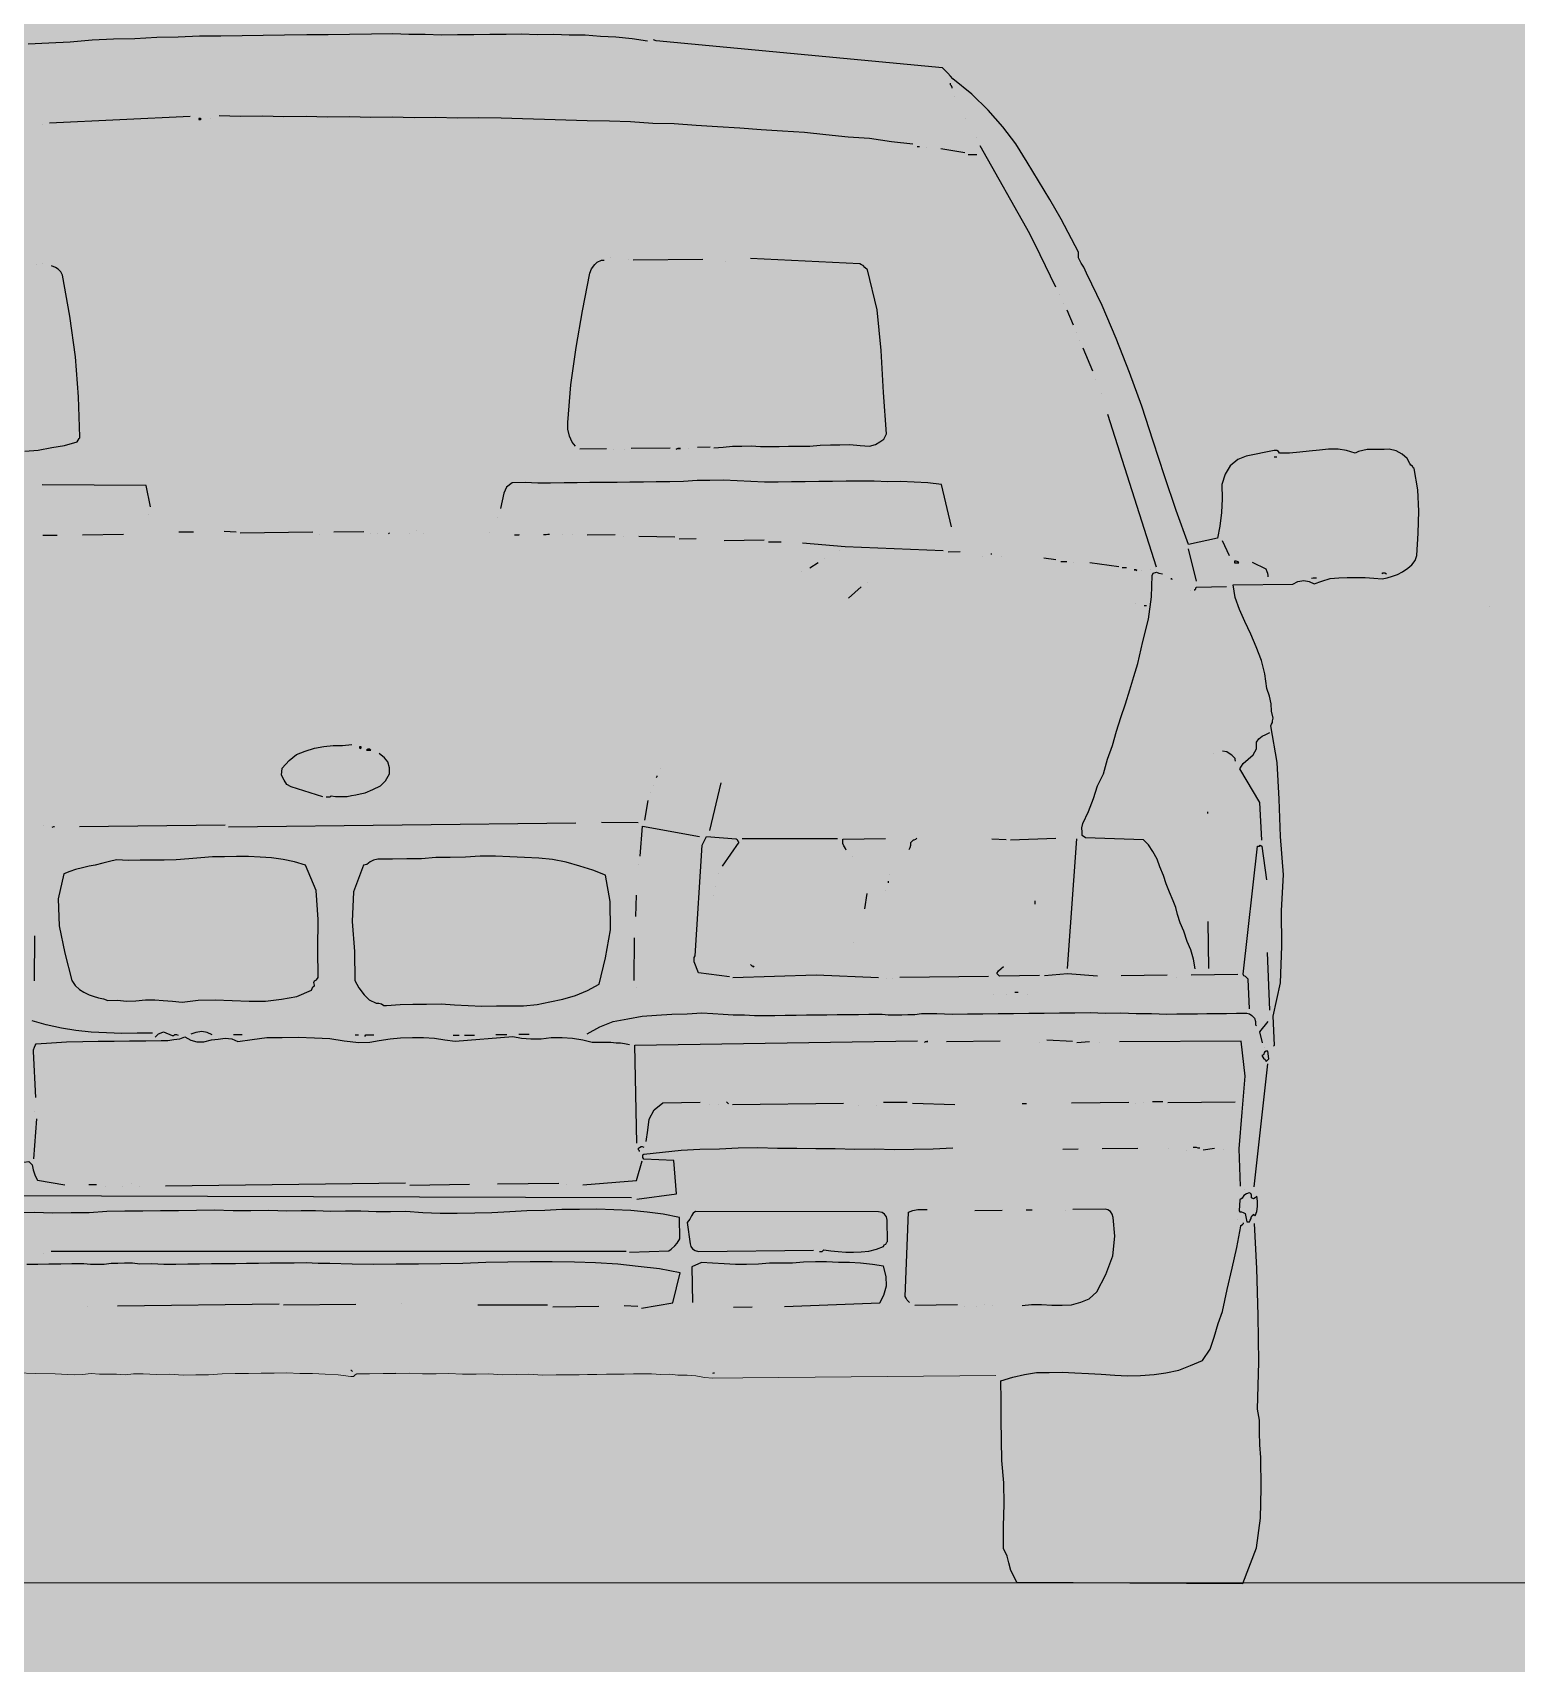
# Model space of a CAD drawing. Header units: metres. Extents: x -183 to 791, y -436 to 125.
# Drawn here: x 490.168 to 491.476, y -310.606 to -309.168 of the extents above; entities that cross this region are included whole.
import ezdxf

# ---------------------------------------------------------------- set-up
doc = ezdxf.new("R2010")
doc.units = ezdxf.units.M
doc.header["$MEASUREMENT"] = 0
doc.header["$XCLIPFRAME"] = 2
for name, color, linetype in [('01_SILNE', 1, 'Continuous'), ('srafa fasada', 253, 'Continuous'), ('SRAFY-TERÉN', 252, 'Continuous')]:
    doc.layers.add(name, color=color, linetype=linetype)
doc.layers.add('FLOATING-WINDOWS', color=2, linetype='Continuous', plot=False)
picture_1 = doc.add_image_def('image1.jpg', size_in_pixel=(500, 333))

# ---------------------------------------------------------------- blocks, each defined once
blk = doc.blocks.new('BMW3-CUM')
for points in [[(-0.2735, 1.3638), (-0.2555, 1.3647), (-0.2367, 1.3657), (-0.2172, 1.3674), (-0.1985, 1.3684), (-0.1797, 1.3686), (-0.1602, 1.3696), (-0.1414, 1.3699), (-0.1227, 1.3708), (-0.1039, 1.371), (-0.0851, 1.3713), (-0.0664, 1.3715), (-0.0476, 1.3717), (-0.0281, 1.372), (-0.0093, 1.3722), (0.0095, 1.3724), (0.029, 1.3726), (0.0478, 1.3729), (0.062, 1.3723), (0.0763, 1.3725), (0.0906, 1.3719), (0.1048, 1.372), (0.1191, 1.3722), (0.1334, 1.3724), (0.1476, 1.3725), (0.1611, 1.3727), (0.1754, 1.3721), (0.1897, 1.3723), (0.2032, 1.3717), (0.2175, 1.3719), (0.231, 1.3706), (0.2445, 1.3699), (0.2588, 1.3686), (0.2724, 1.3665)], [(0.8243, 0.4803), (0.8243, 0.4803), (0.8251, 0.4811), (0.8251, 0.4811), (0.8251, 0.4811), (0.824, 0.5066), (0.8304, 0.5359), (0.8315, 0.5683), (0.8312, 0.5998), (0.833, 0.6313), (0.8304, 0.6651), (0.8292, 0.6981), (0.8274, 0.7304), (0.8217, 0.7626), (0.8224, 0.7641), (0.8232, 0.7656), (0.8232, 0.7671), (0.8239, 0.7694), (0.8223, 0.7754), (0.8222, 0.7821), (0.8206, 0.7889), (0.8183, 0.7956), (0.8166, 0.8084), (0.8135, 0.8203), (0.8089, 0.8323), (0.8042, 0.8435), (0.7988, 0.8547), (0.7942, 0.8651), (0.7903, 0.8756), (0.7887, 0.8869), (0.8412, 0.8875), (0.8457, 0.8898), (0.851, 0.8906), (0.8555, 0.8899), (0.86, 0.8877), (0.8667, 0.89), (0.8742, 0.8924), (0.8817, 0.8932), (0.8892, 0.8933), (0.8967, 0.8934), (0.905, 0.8935), (0.9125, 0.8928), (0.92, 0.8922), (0.9245, 0.893), (0.929, 0.8945), (0.9335, 0.8961), (0.938, 0.8984), (0.9425, 0.9015), (0.9462, 0.9045), (0.9491, 0.9083), (0.9506, 0.9128), (0.9518, 0.9324), (0.9523, 0.9519), (0.9514, 0.9706), (0.9481, 0.9894), (0.9474, 0.9901), (0.9466, 0.9916), (0.9451, 0.9923), (0.9443, 0.9938), (0.942, 0.9983), (0.9375, 1.002), (0.9322, 1.0049), (0.9262, 1.0064), (0.9217, 1.0063), (0.9179, 1.0063), (0.9142, 1.0062), (0.9104, 1.0062), (0.9067, 1.0062), (0.9029, 1.0054), (0.8992, 1.0046), (0.8962, 1.003), (0.8886, 1.0052), (0.8811, 1.0066), (0.8728, 1.0065), (0.8646, 1.0056), (0.8556, 1.0048), (0.8473, 1.0039), (0.8384, 1.0031), (0.8301, 1.003), (0.8294, 1.003), (0.8286, 1.0045), (0.8271, 1.0052), (0.8248, 1.0052), (0.8001, 1.0004), (0.7926, 0.9973), (0.7859, 0.9919), (0.7815, 0.9844), (0.7786, 0.9753), (0.7788, 0.9626), (0.7782, 0.9506), (0.7768, 0.9385), (0.7747, 0.928), (0.7492, 0.9224), (0.7384, 0.9523), (0.7282, 0.983), (0.7181, 1.0137), (0.708, 1.0443), (0.6971, 1.0742), (0.6855, 1.1041), (0.6731, 1.1333), (0.6593, 1.1617), (0.657, 1.1669), (0.6546, 1.1706), (0.6523, 1.1751), (0.6523, 1.1803), (0.6369, 1.2094), (0.627, 1.2266), (0.617, 1.243), (0.607, 1.2594), (0.5971, 1.2758), (0.5856, 1.2907), (0.5727, 1.3055), (0.5583, 1.3196), (0.5416, 1.3329), (0.5393, 1.3352), (0.537, 1.3381), (0.5347, 1.3404), (0.5325, 1.3426), (0.2799, 1.3666), (0.2776, 1.3673)], [(0.5409, 1.3247), (0.5409, 1.3254), (0.5402, 1.3269), (0.5394, 1.3277), (0.5394, 1.3292)], [(0.5433, 1.3172), (0.5433, 1.3172)], [(-0.2547, 1.2942), (-0.1308, 1.3001)], [(-0.121, 1.2973), (-0.121, 1.2973), (-0.1218, 1.298), (-0.1233, 1.298), (-0.1233, 1.2972), (-0.1233, 1.2972), (-0.1218, 1.2972), (-0.121, 1.2973), (-0.121, 1.2973)], [(-0.1128, 1.2981), (-0.1128, 1.2981)], [(0.5062, 1.2755), (0.4874, 1.2775), (0.4679, 1.2803), (0.4491, 1.2815), (0.4295, 1.2836), (0.4107, 1.2856), (0.3912, 1.2869), (0.3724, 1.2881), (0.3536, 1.2894), (0.3341, 1.2907), (0.3153, 1.2919), (0.2958, 1.2932), (0.277, 1.2937), (0.2574, 1.295), (0.2387, 1.2956), (0.2191, 1.2961), (0.2003, 1.2966), (0.1816, 1.2971), (0.162, 1.2976), (0.1433, 1.2982), (0.1237, 1.2987), (0.105, 1.2984), (0.0854, 1.299), (0.0667, 1.2987), (0.0471, 1.2993), (0.0284, 1.299), (0.0096, 1.2996), (-0.0099, 1.2993), (-0.0287, 1.2999), (-0.0482, 1.2996), (-0.067, 1.3001), (-0.0865, 1.2999), (-0.1053, 1.3004)], [(0.5525, 1.2978), (0.5525, 1.2978)], [(-0.2607, 1.2926), (-0.2607, 1.2926)], [(0.5625, 1.2814), (0.5625, 1.2814)], [(0.51, 1.2733), (0.51, 1.2733), (0.5115, 1.2733), (0.5122, 1.2733), (0.5122, 1.2733)], [(0.5183, 1.2726), (0.5183, 1.2726)], [(0.5521, 1.2677), (0.531, 1.2712)], [(0.5551, 1.2663), (0.5627, 1.2664)], [(0.6324, 1.1493), (0.6185, 1.1777), (0.6093, 1.1963), (0.5655, 1.2739)], [(-0.2767, 1.0048), (-0.2647, 1.0057), (-0.2527, 1.0081), (-0.2415, 1.0097), (-0.2303, 1.0129), (-0.2296, 1.0144), (-0.2288, 1.0159), (-0.2281, 1.0166), (-0.2281, 1.0174), (-0.2293, 1.0527), (-0.2319, 1.0879), (-0.2369, 1.1239), (-0.2433, 1.1599), (-0.2448, 1.1629), (-0.2471, 1.1651), (-0.2494, 1.1666), (-0.2531, 1.168)], [(-0.2667, 1.1694), (-0.2667, 1.1694)], [(-0.2607, 1.1702), (-0.2607, 1.1702)], [(0.209, 1.0091), (0.206, 1.0128), (0.2037, 1.018), (0.2021, 1.024), (0.202, 1.03), (0.2046, 1.0631), (0.2095, 1.0962), (0.2151, 1.1285), (0.2215, 1.1617), (0.223, 1.1655), (0.2259, 1.1692), (0.2281, 1.1715), (0.2318, 1.1731), (0.2318, 1.1731), (0.2334, 1.1731), (0.2341, 1.1731), (0.2341, 1.1731)], [(0.2401, 1.1754), (0.2401, 1.1754)], [(0.2559, 1.1741), (0.2559, 1.1741)], [(0.2597, 1.1734), (0.3212, 1.1741)], [(0.3307, 1.0076), (0.339, 1.0084), (0.3472, 1.0092), (0.3555, 1.0093), (0.3637, 1.0094), (0.372, 1.0088), (0.3802, 1.0089), (0.3885, 1.009), (0.3967, 1.0091), (0.4058, 1.0092), (0.4155, 1.0093), (0.4245, 1.0101), (0.4336, 1.0103), (0.4418, 1.0104), (0.4508, 1.0105), (0.4598, 1.0098), (0.4681, 1.0092), (0.4733, 1.0107), (0.4771, 1.0131), (0.4808, 1.0153), (0.483, 1.0199), (0.4803, 1.0566), (0.4784, 1.0934), (0.4749, 1.1294), (0.4662, 1.1646), (0.464, 1.1668), (0.4624, 1.1683), (0.4609, 1.169), (0.4594, 1.1698), (0.3632, 1.1746)], [(0.3415, 1.1721), (0.3415, 1.1721)], [(0.6355, 1.1426), (0.6355, 1.1426)], [(0.6393, 1.1351), (0.6393, 1.1351)], [(0.6478, 1.1157), (0.6424, 1.1292)], [(0.6509, 1.109), (0.6509, 1.109)], [(0.6532, 1.1022), (0.6532, 1.1022)], [(0.6648, 1.0754), (0.6563, 1.0955)], [(0.6671, 1.0679), (0.6671, 1.0679)], [(0.6725, 1.0552), (0.6725, 1.0552)], [(0.7209, 0.9026), (0.678, 1.0372)], [(0.2128, 1.0069), (0.2361, 1.0072)], [(0.2421, 1.0065), (0.2421, 1.0065)], [(0.2519, 1.0066), (0.2519, 1.0066)], [(0.2579, 1.0074), (0.2924, 1.0078)], [(0.2992, 1.0072), (0.2992, 1.0072), (0.3007, 1.0072), (0.3014, 1.0072), (0.3014, 1.0072), (0.3007, 1.0072), (0.2992, 1.0072), (0.2977, 1.0064), (0.2992, 1.0072)], [(0.3089, 1.0073), (0.3089, 1.0073)], [(0.3277, 1.0083), (0.3164, 1.0081)], [(0.8249, 0.9999), (0.8249, 0.9999), (0.8264, 0.9999), (0.8271, 0.9999), (0.8271, 0.9999)], [(0.5403, 0.9379), (0.5316, 0.9754), (0.5195, 0.9768), (0.5075, 0.9774), (0.4955, 0.978), (0.4842, 0.9778), (0.4722, 0.9784), (0.4594, 0.9783), (0.4474, 0.9782), (0.4354, 0.978), (0.4234, 0.9779), (0.4114, 0.9777), (0.3994, 0.9776), (0.3874, 0.9774), (0.3754, 0.9773), (0.3633, 0.9779), (0.3513, 0.9785), (0.3393, 0.9791), (0.3273, 0.979), (0.316, 0.9788), (0.304, 0.9779), (0.292, 0.9778), (0.28, 0.9777), (0.2687, 0.9775), (0.2567, 0.9774), (0.2455, 0.9772), (0.2334, 0.9771), (0.2214, 0.977), (0.2102, 0.9768), (0.1989, 0.9767), (0.1869, 0.9765), (0.1756, 0.9764), (0.1644, 0.977), (0.1531, 0.9769), (0.1479, 0.9731), (0.1457, 0.9678), (0.1443, 0.961), (0.1428, 0.9542)], [(-0.1658, 0.9558), (-0.1697, 0.9745), (-0.2614, 0.975)], [(-0.1672, 0.949), (-0.1672, 0.949)], [(0.0688, 0.9346), (0.0688, 0.9346)], [(0.14, 0.9467), (0.14, 0.9467)], [(-0.2608, 0.9307), (-0.2481, 0.9308)], [(-0.2256, 0.9311), (-0.1895, 0.9315)], [(-0.1407, 0.9336), (-0.128, 0.9337)], [(-0.0904, 0.9334), (-0.1009, 0.934)], [(-0.0867, 0.9327), (-0.0228, 0.9335)], [(-0.0168, 0.9313), (-0.0168, 0.9313)], [(-0.0041, 0.9337), (0.0222, 0.934)], [(0.0283, 0.9318), (0.0283, 0.9318)], [(0.0342, 0.9319), (0.0342, 0.9319)], [(0.0448, 0.9328), (0.0448, 0.9328), (0.0448, 0.9328), (0.044, 0.932), (0.044, 0.932), (0.044, 0.932), (0.0448, 0.9328), (0.0448, 0.9328), (0.0448, 0.9328)], [(0.0628, 0.9322), (0.0628, 0.9322)], [(0.0748, 0.9324), (0.0748, 0.9324)], [(0.1334, 0.9331), (0.1334, 0.9331)], [(0.1552, 0.9311), (0.1567, 0.9311), (0.1574, 0.9311), (0.1589, 0.9311), (0.1596, 0.9312)], [(0.1807, 0.9314), (0.1814, 0.9314), (0.1829, 0.9314), (0.1844, 0.9315), (0.1859, 0.9315)], [(0.1972, 0.9309), (0.1972, 0.9309)], [(0.2062, 0.931), (0.2062, 0.931)], [(0.219, 0.9311), (0.2437, 0.9314)], [(0.2513, 0.9292), (0.2513, 0.9292)], [(0.2963, 0.929), (0.2648, 0.9294)], [(0.3001, 0.9276), (0.3151, 0.9278)], [(0.3752, 0.9262), (0.3399, 0.9258)], [(0.379, 0.9248), (0.3902, 0.9249)], [(0.533, 0.9168), (0.4466, 0.9203), (0.4091, 0.9236)], [(0.7854, 0.9124), (0.7792, 0.9258)], [(0.4153, 0.9019), (0.4228, 0.9065)], [(0.4287, 0.9103), (0.4287, 0.9103)], [(0.4414, 0.9173), (0.4414, 0.9173)], [(0.5375, 0.9161), (0.548, 0.9163)], [(0.5676, 0.912), (0.5676, 0.912)], [(0.5751, 0.9143), (0.5751, 0.9143), (0.5759, 0.9143), (0.5759, 0.9143), (0.5759, 0.9143)], [(0.5841, 0.9122), (0.5841, 0.9122)], [(0.6322, 0.909), (0.6217, 0.9104)], [(0.6368, 0.9076), (0.6383, 0.9076), (0.639, 0.9076), (0.6405, 0.9076), (0.642, 0.9076)], [(0.648, 0.9062), (0.648, 0.9062)], [(0.6879, 0.9029), (0.6623, 0.9064)], [(0.7564, 0.8902), (0.7493, 0.9187)], [(0.7922, 0.9064), (0.7922, 0.9064), (0.793, 0.9064), (0.7937, 0.9064), (0.7937, 0.9064), (0.7929, 0.9072), (0.7914, 0.9079), (0.7899, 0.9079), (0.7899, 0.9064), (0.7899, 0.9064), (0.7914, 0.9064), (0.7922, 0.9064), (0.7922, 0.9064)], [(0.8194, 0.894), (0.8194, 0.8955), (0.8193, 0.897), (0.8186, 0.8985), (0.8178, 0.9007), (0.8057, 0.9066)], [(0.4078, 0.8988), (0.4078, 0.8988)], [(0.7552, 0.5485), (0.7536, 0.5568), (0.7512, 0.565), (0.7481, 0.5725), (0.745, 0.5815), (0.7419, 0.5889), (0.7396, 0.5964), (0.738, 0.6024), (0.7357, 0.6084), (0.7326, 0.6159), (0.7295, 0.6233), (0.7272, 0.6308), (0.7241, 0.6383), (0.7217, 0.645), (0.7179, 0.6517), (0.7141, 0.6577), (0.7095, 0.6622), (0.6584, 0.6638), (0.6554, 0.666), (0.6554, 0.669), (0.6553, 0.6728), (0.656, 0.6765), (0.6612, 0.6871), (0.6655, 0.6984), (0.6691, 0.7097), (0.6743, 0.7203), (0.6779, 0.7331), (0.6823, 0.7452), (0.6859, 0.758), (0.6895, 0.77), (0.6938, 0.7821), (0.6974, 0.7942), (0.701, 0.8062), (0.7047, 0.8175), (0.7089, 0.8371), (0.714, 0.8567), (0.7167, 0.8762), (0.7173, 0.895), (0.718, 0.8973), (0.721, 0.8981), (0.7232, 0.8973), (0.7263, 0.8966)], [(0.6909, 0.9022), (0.6916, 0.9022), (0.6932, 0.9022), (0.6939, 0.9023), (0.6946, 0.9023)], [(0.7037, 0.8994), (0.7037, 0.8994), (0.7029, 0.9001), (0.7014, 0.9001), (0.7014, 0.9001), (0.7014, 0.9001), (0.7022, 0.9001), (0.7029, 0.9001), (0.7037, 0.8994)], [(0.7074, 0.8994), (0.7074, 0.8994)], [(0.7157, 0.9003), (0.7157, 0.9003)], [(0.7346, 0.8915), (0.7346, 0.8915), (0.7346, 0.8922), (0.7338, 0.8922), (0.7338, 0.8922), (0.7338, 0.8922), (0.7346, 0.8922), (0.7346, 0.8915), (0.7346, 0.8915)], [(0.8577, 0.8929), (0.8592, 0.893), (0.86, 0.893), (0.8614, 0.893), (0.8622, 0.893)], [(0.92, 0.8967), (0.9207, 0.8975), (0.9215, 0.8975), (0.9222, 0.8975), (0.9237, 0.8967)], [(0.4494, 0.8753), (0.4606, 0.8852)], [(0.4665, 0.889), (0.4665, 0.889)], [(0.7512, 0.8819), (0.7512, 0.8819)], [(0.7549, 0.8819), (0.7549, 0.8827), (0.7557, 0.8835), (0.7557, 0.8842), (0.7564, 0.885), (0.7827, 0.8853)], [(0.7025, 0.8708), (0.7025, 0.8708)], [(0.7101, 0.8686), (0.7101, 0.8686), (0.7115, 0.8687), (0.7123, 0.8687), (0.7123, 0.8687)], [(1.0142, 0.8678), (1.0142, 0.8678)], [(0.8139, 0.6619), (0.812, 0.6949), (0.7944, 0.7247), (0.7973, 0.7293), (0.8018, 0.7331), (0.8062, 0.7369), (0.8092, 0.7422), (0.8092, 0.7437), (0.8092, 0.7444), (0.8091, 0.7459), (0.8091, 0.7482), (0.8113, 0.7512), (0.8143, 0.7535), (0.8173, 0.7551), (0.821, 0.7566)], [(-0.014, 0.7001), (-0.0419, 0.7087), (-0.0457, 0.7109), (-0.048, 0.7147), (-0.0503, 0.7192), (-0.0496, 0.7252), (-0.0437, 0.732), (-0.037, 0.7373), (-0.0295, 0.7404), (-0.0213, 0.7428), (-0.0131, 0.7444), (-0.0048, 0.7452), (0.0034, 0.7453), (0.0117, 0.7462)], [(-0.011, 0.7001), (-0.0095, 0.7001), (-0.0088, 0.7001), (-0.0073, 0.7001), (-0.0066, 0.7009), (-0.0028, 0.7002), (0.0002, 0.7002), (0.004, 0.7003), (0.0077, 0.7003), (0.0115, 0.7011), (0.0152, 0.7019), (0.019, 0.7027), (0.0235, 0.7035), (0.0302, 0.7066), (0.0369, 0.7097), (0.0413, 0.7142), (0.045, 0.7203), (0.045, 0.7256), (0.0434, 0.7308), (0.0404, 0.7345), (0.0358, 0.7382)], [(0.02, 0.7433), (0.02, 0.7433), (0.02, 0.744), (0.0192, 0.744), (0.0192, 0.744), (0.0185, 0.744), (0.0185, 0.7432), (0.0193, 0.7425), (0.02, 0.7433)], [(0.026, 0.7411), (0.026, 0.7411), (0.0275, 0.7411), (0.0283, 0.7411), (0.0283, 0.7411), (0.0275, 0.7419), (0.026, 0.7419), (0.0245, 0.7411), (0.026, 0.7411)], [(0.7717, 0.738), (0.7717, 0.738)], [(0.7906, 0.7314), (0.7906, 0.7314), (0.7905, 0.733), (0.7905, 0.7337), (0.7897, 0.7345), (0.7875, 0.7367), (0.7852, 0.7381), (0.7829, 0.7396), (0.7792, 0.7403)], [(0.2838, 0.7254), (0.2838, 0.7254)], [(0.2779, 0.7103), (0.2779, 0.7103)], [(0.2801, 0.7171), (0.2801, 0.7171), (0.2808, 0.7179), (0.2808, 0.7186), (0.2808, 0.7186)], [(0.3272, 0.6704), (0.3372, 0.7125)], [(0.27, 0.6794), (0.2728, 0.6967)], [(0.275, 0.7035), (0.275, 0.7035)], [(-0.0971, 0.6735), (0.2092, 0.6772)], [(0.2641, 0.6771), (0.2318, 0.6775)], [(0.7663, 0.6854), (0.7663, 0.6854), (0.7663, 0.6861), (0.7663, 0.6869), (0.7663, 0.6869)], [(-0.26, 0.6746), (-0.26, 0.6746)], [(-0.2525, 0.6732), (-0.2525, 0.6732), (-0.251, 0.6739), (-0.2503, 0.674), (-0.2503, 0.674)], [(-0.1001, 0.675), (-0.2285, 0.6735)], [(0.2659, 0.6478), (0.2679, 0.6741), (0.3183, 0.665)], [(0.3445, 0.5414), (0.3174, 0.5448), (0.3136, 0.5545), (0.3136, 0.556), (0.3135, 0.5575), (0.3135, 0.5583), (0.3143, 0.5598), (0.3206, 0.6575), (0.3243, 0.6651), (0.3506, 0.6631), (0.3506, 0.6631), (0.3513, 0.6624), (0.3521, 0.6609), (0.3529, 0.6601), (0.3381, 0.6389)], [(0.3558, 0.6632), (0.4399, 0.6634)], [(0.4476, 0.653), (0.4468, 0.6545), (0.446, 0.656), (0.4453, 0.6567), (0.4445, 0.659), (0.4445, 0.6597), (0.4445, 0.6605), (0.4445, 0.6612), (0.4444, 0.6627), (0.482, 0.6632)], [(0.5031, 0.6537), (0.5039, 0.6552), (0.5046, 0.6574), (0.5046, 0.6597), (0.506, 0.6612), (0.5068, 0.662), (0.5075, 0.662), (0.509, 0.6627), (0.5098, 0.6635)], [(0.5886, 0.6622), (0.5759, 0.6628)], [(0.5924, 0.6622), (0.6322, 0.6635)], [(0.6426, 0.5487), (0.6509, 0.6629)], [(-0.138, 0.5191), (-0.1238, 0.5208), (-0.1088, 0.521), (-0.0938, 0.5204), (-0.0787, 0.5198), (-0.0645, 0.52), (-0.0502, 0.5217), (-0.0367, 0.5241), (-0.024, 0.5295), (-0.0233, 0.531), (-0.0226, 0.5325), (-0.0211, 0.5333), (-0.0211, 0.534), (-0.0218, 0.5363), (-0.0211, 0.5378), (-0.0196, 0.5386), (-0.0181, 0.5408), (-0.0184, 0.5656), (-0.018, 0.5919), (-0.0198, 0.6174), (-0.0291, 0.6398), (-0.0389, 0.6427), (-0.0487, 0.6448), (-0.0592, 0.6462), (-0.069, 0.6468), (-0.0795, 0.6475), (-0.09, 0.6474), (-0.1005, 0.6472), (-0.111, 0.6471), (-0.1215, 0.6462), (-0.132, 0.6453), (-0.1433, 0.6444), (-0.1538, 0.6443), (-0.1643, 0.6442), (-0.1748, 0.6441), (-0.1853, 0.6439), (-0.1959, 0.6446), (-0.2018, 0.643), (-0.2078, 0.6414), (-0.2146, 0.6398), (-0.2198, 0.639), (-0.2258, 0.6375), (-0.2318, 0.6359), (-0.237, 0.6343), (-0.2423, 0.632), (-0.2473, 0.6102), (-0.2462, 0.5862), (-0.2414, 0.5622), (-0.2351, 0.5382), (-0.2321, 0.5338), (-0.2283, 0.5301), (-0.2245, 0.5278), (-0.2199, 0.5256), (-0.2162, 0.5242), (-0.2117, 0.5227), (-0.2071, 0.522), (-0.2034, 0.5206), (-0.1951, 0.5207), (-0.1868, 0.52), (-0.1786, 0.5201), (-0.1703, 0.521), (-0.1621, 0.5211), (-0.1546, 0.5204), (-0.1463, 0.5198), (-0.138, 0.5191)], [(0.0422, 0.516), (0.0542, 0.5169), (0.0655, 0.5171), (0.0775, 0.5172), (0.0903, 0.5174), (0.1023, 0.5167), (0.1143, 0.5161), (0.1263, 0.5155), (0.1391, 0.5157), (0.1511, 0.5158), (0.1631, 0.5159), (0.1751, 0.5169), (0.1863, 0.5192), (0.1976, 0.5216), (0.2088, 0.5248), (0.2193, 0.5294), (0.2297, 0.5348), (0.2354, 0.5581), (0.2397, 0.5829), (0.2394, 0.6077), (0.2353, 0.631), (0.224, 0.6353), (0.2127, 0.6389), (0.2006, 0.6425), (0.1886, 0.6447), (0.1766, 0.646), (0.1638, 0.6466), (0.151, 0.6472), (0.1383, 0.6478), (0.1248, 0.6476), (0.112, 0.6468), (0.0985, 0.6466), (0.0857, 0.6464), (0.073, 0.6455), (0.0602, 0.6454), (0.0474, 0.6452), (0.0347, 0.6451), (0.0309, 0.6443), (0.0279, 0.6427), (0.025, 0.6405), (0.022, 0.6397), (0.0132, 0.6163), (0.0121, 0.59), (0.0139, 0.5637), (0.0142, 0.5382), (0.018, 0.5315), (0.0226, 0.5255), (0.0271, 0.5211), (0.0332, 0.5181), (0.0354, 0.5182), (0.0377, 0.5175), (0.04, 0.516), (0.0422, 0.516)], [(0.4529, 0.6471), (0.4529, 0.6471)], [(0.8029, 0.5131), (0.8019, 0.5394), (0.8011, 0.5401), (0.7996, 0.5416), (0.798, 0.5423), (0.7973, 0.5438), (0.8102, 0.6566), (0.8117, 0.6566), (0.8124, 0.6574), (0.8124, 0.6574), (0.814, 0.6566), (0.8181, 0.6267)], [(0.2645, 0.6403), (0.2645, 0.6403)], [(0.3323, 0.6209), (0.3323, 0.6209)], [(0.3352, 0.6322), (0.3352, 0.6322)], [(0.4847, 0.6242), (0.4847, 0.6242), (0.4847, 0.6249), (0.4847, 0.6257), (0.4847, 0.6257)], [(0.4854, 0.6317), (0.4854, 0.6317)], [(0.262, 0.5945), (0.2626, 0.6133)], [(0.3301, 0.6133), (0.3301, 0.6133)], [(0.4639, 0.6014), (0.4661, 0.6149)], [(0.4825, 0.6174), (0.4825, 0.6174)], [(0.6141, 0.6054), (0.6141, 0.6054), (0.6141, 0.6062), (0.614, 0.6077), (0.614, 0.6084)], [(0.7672, 0.5487), (0.7667, 0.59)], [(-0.2682, 0.5378), (-0.2679, 0.5776)], [(0.2605, 0.5381), (0.2608, 0.5757)], [(0.4538, 0.572), (0.4538, 0.572)], [(0.821, 0.5118), (0.8188, 0.5628)], [(0.3647, 0.5507), (0.3647, 0.5507), (0.3639, 0.5514), (0.3632, 0.5521), (0.3632, 0.5521), (0.3639, 0.5514), (0.3654, 0.5507), (0.3662, 0.5499), (0.3647, 0.5507)], [(0.6178, 0.5424), (0.5826, 0.542), (0.5803, 0.5442), (0.5817, 0.5465), (0.584, 0.5488), (0.5862, 0.5503)], [(0.2628, 0.5322), (0.2628, 0.5322)], [(0.3475, 0.5407), (0.4211, 0.5431), (0.476, 0.5407)], [(0.4827, 0.54), (0.4827, 0.54)], [(0.488, 0.5401), (0.488, 0.5401)], [(0.4947, 0.5409), (0.5728, 0.5419)], [(0.6224, 0.5425), (0.6426, 0.5442), (0.6689, 0.5423)], [(0.6899, 0.5425), (0.7305, 0.543)], [(0.7387, 0.5408), (0.7387, 0.5408)], [(0.7515, 0.5432), (0.7928, 0.5437)], [(0.5775, 0.5254), (0.5775, 0.5254)], [(0.5888, 0.5255), (0.5888, 0.5255)], [(0.5962, 0.5279), (0.5962, 0.5279), (0.5977, 0.5279), (0.5985, 0.5279), (0.5992, 0.5279)], [(0.6075, 0.5258), (0.6075, 0.5258)], [(-0.164, 0.4918), (-0.1775, 0.4916), (-0.191, 0.4914), (-0.2045, 0.4921), (-0.2181, 0.4926), (-0.2316, 0.494), (-0.2444, 0.4961), (-0.2579, 0.4989), (-0.27, 0.5025)], [(0.219, 0.4911), (0.2302, 0.4972), (0.2421, 0.5019), (0.2549, 0.5043), (0.2676, 0.5067), (0.2804, 0.5076), (0.2939, 0.5085), (0.3074, 0.5087), (0.3201, 0.5096), (0.3299, 0.5089), (0.3389, 0.5083), (0.3479, 0.5077), (0.3577, 0.5078), (0.3667, 0.5071), (0.3757, 0.5072), (0.3847, 0.5073), (0.3938, 0.5074), (0.4035, 0.5076), (0.4125, 0.5077), (0.4215, 0.5078), (0.4305, 0.5079), (0.4396, 0.508), (0.4485, 0.5081), (0.4583, 0.5082), (0.4673, 0.5083), (0.4733, 0.5084), (0.4793, 0.5085), (0.4846, 0.5078), (0.4906, 0.5079), (0.4966, 0.5079), (0.5019, 0.508), (0.5079, 0.5081), (0.5139, 0.5089), (0.5274, 0.509), (0.5409, 0.5085), (0.5544, 0.5086), (0.5679, 0.5088), (0.5814, 0.5089), (0.5949, 0.5091), (0.6085, 0.5093), (0.622, 0.5094), (0.6355, 0.5096), (0.649, 0.5097), (0.6625, 0.5099), (0.6761, 0.5093), (0.6896, 0.5095), (0.7031, 0.5089), (0.7166, 0.509), (0.7301, 0.5085), (0.7391, 0.5086), (0.7481, 0.5087), (0.7572, 0.5088), (0.7654, 0.5089), (0.7744, 0.509), (0.7827, 0.5091), (0.7917, 0.5092), (0.8007, 0.5093), (0.803, 0.5086), (0.8052, 0.5071), (0.8075, 0.5049), (0.8083, 0.5019), (0.8083, 0.5011), (0.8083, 0.5004), (0.8083, 0.4989), (0.8091, 0.4981)], [(-0.2669, 0.435), (-0.2689, 0.4755), (-0.269, 0.477), (-0.2682, 0.4793), (-0.2675, 0.4808), (-0.2667, 0.4823), (-0.2532, 0.4832), (-0.2398, 0.4841), (-0.2255, 0.4843), (-0.212, 0.4845), (-0.1977, 0.4846), (-0.1842, 0.4848), (-0.1699, 0.485), (-0.1564, 0.4851), (-0.1504, 0.4852), (-0.1452, 0.486), (-0.1399, 0.4868), (-0.1354, 0.4884), (-0.1301, 0.4854), (-0.1249, 0.484), (-0.1189, 0.4841), (-0.1121, 0.4857), (-0.1061, 0.4865), (-0.1001, 0.4873), (-0.0941, 0.4866), (-0.0888, 0.4844), (-0.0761, 0.4861), (-0.0633, 0.4877), (-0.0498, 0.4879), (-0.0355, 0.488), (-0.0213, 0.4875), (-0.0078, 0.4869), (0.005, 0.4848), (0.0178, 0.4834), (0.0276, 0.4836), (0.0358, 0.4851), (0.0456, 0.4868), (0.0546, 0.4876), (0.0651, 0.4878), (0.0748, 0.4879), (0.0846, 0.4872), (0.0937, 0.4858), (0.1027, 0.4845), (0.1537, 0.4888), (0.1612, 0.4874), (0.1695, 0.4867), (0.1785, 0.4868), (0.1875, 0.4877), (0.1972, 0.4878), (0.2063, 0.4872), (0.2153, 0.4858), (0.2236, 0.4836), (0.2281, 0.4837), (0.2326, 0.4837), (0.2363, 0.4838), (0.2401, 0.4838), (0.2446, 0.4831), (0.2484, 0.4832), (0.2521, 0.4825), (0.2566, 0.4818)], [(-0.1617, 0.488), (-0.1602, 0.4896), (-0.1587, 0.4911), (-0.1565, 0.4919), (-0.1542, 0.4927), (-0.1467, 0.4897), (-0.1452, 0.4897), (-0.1444, 0.4905), (-0.143, 0.4905), (-0.1414, 0.4898)], [(-0.1114, 0.4902), (-0.1159, 0.4923), (-0.1204, 0.4931), (-0.1257, 0.4922), (-0.1302, 0.4907)], [(-0.0926, 0.4904), (-0.0851, 0.4905)], [(0.0147, 0.4902), (0.0147, 0.4902), (0.0162, 0.4902), (0.017, 0.4902), (0.0177, 0.4902)], [(0.023, 0.4887), (0.023, 0.4887), (0.0237, 0.4895), (0.0237, 0.4903), (0.0237, 0.4903), (0.0312, 0.4903)], [(0.1063, 0.4897), (0.1049, 0.4897), (0.1041, 0.4897), (0.1026, 0.4897), (0.1011, 0.4897)], [(0.1109, 0.4898), (0.1199, 0.4899)], [(0.1484, 0.4902), (0.1386, 0.4901)], [(0.1679, 0.4905), (0.1589, 0.4904)], [(0.8145, 0.4832), (0.8122, 0.4929), (0.8196, 0.502)], [(0.2629, 0.3948), (0.2611, 0.4811), (0.5104, 0.4848)], [(0.5172, 0.4841), (0.5172, 0.4841), (0.5187, 0.4842), (0.5194, 0.4842), (0.5194, 0.4842), (0.5187, 0.4842), (0.5172, 0.4841), (0.5164, 0.4834), (0.5172, 0.4841)], [(0.5359, 0.4844), (0.5832, 0.4849)], [(0.6178, 0.4831), (0.6178, 0.4831)], [(0.6471, 0.4842), (0.6245, 0.4854)], [(0.6508, 0.4835), (0.6621, 0.4844)], [(0.6711, 0.4837), (0.6711, 0.4837)], [(0.795, 0.3568), (0.7939, 0.3898), (0.7965, 0.4221), (0.7991, 0.4537), (0.7957, 0.4845), (0.6884, 0.4839)], [(0.82, 0.469), (0.8191, 0.4757), (0.8176, 0.4757), (0.8161, 0.475), (0.8154, 0.4727), (0.8139, 0.4719), (0.8147, 0.4704), (0.8155, 0.4697), (0.817, 0.4682), (0.8177, 0.4667), (0.8177, 0.4667), (0.8192, 0.4682), (0.82, 0.469), (0.82, 0.469)], [(0.8161, 0.4794), (0.8161, 0.4794)], [(0.807, 0.3562), (0.8193, 0.4645)], [(-0.2683, 0.4222), (-0.2683, 0.4222)], [(0.2712, 0.3963), (0.2726, 0.4061), (0.2739, 0.4159), (0.2783, 0.4242), (0.2858, 0.4303), (0.3188, 0.4307)], [(0.3271, 0.4286), (0.3271, 0.4286)], [(0.3346, 0.4287), (0.3346, 0.4287)], [(0.3436, 0.4295), (0.3436, 0.4295), (0.3428, 0.4302), (0.3421, 0.431), (0.3421, 0.431)], [(0.3474, 0.4288), (0.445, 0.43)], [(0.4585, 0.4279), (0.4585, 0.4279)], [(0.4743, 0.4281), (0.4743, 0.4281)], [(0.5013, 0.4306), (0.4803, 0.4304)], [(0.5058, 0.4299), (0.5434, 0.4289)], [(0.6027, 0.4296), (0.6034, 0.4296), (0.6049, 0.4296), (0.6057, 0.4296), (0.6064, 0.4296)], [(0.6462, 0.4301), (0.6965, 0.4307)], [(0.7025, 0.43), (0.7025, 0.43)], [(0.71, 0.4301), (0.71, 0.4301)], [(0.7266, 0.4311), (0.7175, 0.431)], [(0.7311, 0.4304), (0.7904, 0.4311)], [(-0.2685, 0.3809), (-0.266, 0.4162)], [(0.2628, 0.3452), (0.298, 0.3501), (0.2954, 0.3794), (0.2691, 0.3806), (0.2683, 0.3821), (0.2683, 0.3828), (0.2683, 0.3843), (0.2691, 0.3851), (0.2856, 0.3868), (0.3021, 0.3885), (0.3186, 0.3894), (0.3358, 0.3896), (0.3523, 0.3906), (0.3696, 0.3908), (0.3869, 0.3902), (0.4041, 0.3904), (0.4207, 0.3899), (0.4379, 0.3901), (0.4552, 0.3895), (0.4725, 0.3897), (0.4898, 0.3892), (0.507, 0.3894), (0.5243, 0.3896), (0.5415, 0.3906)], [(0.2653, 0.3873), (0.2653, 0.3873), (0.2653, 0.388), (0.2645, 0.3888), (0.2645, 0.3903), (0.2652, 0.391), (0.2667, 0.3918), (0.2675, 0.3918), (0.269, 0.3911)], [(0.6384, 0.3895), (0.652, 0.3896)], [(0.673, 0.3899), (0.7045, 0.3903)], [(0.7315, 0.3898), (0.7315, 0.3898)], [(0.7473, 0.3885), (0.7473, 0.3885)], [(0.7593, 0.3902), (0.7578, 0.3902), (0.7563, 0.3909), (0.7556, 0.3909), (0.7533, 0.3908)], [(0.7623, 0.3887), (0.7721, 0.3903)], [(0.7804, 0.3889), (0.7804, 0.3889)], [(0.2582, 0.3466), (-0.3027, 0.3482), (-0.3053, 0.3737), (-0.3023, 0.3767), (-0.2985, 0.3775), (-0.2948, 0.3783), (-0.2903, 0.3784), (-0.2865, 0.3784), (-0.282, 0.3777), (-0.2775, 0.3778), (-0.273, 0.3786), (-0.27, 0.3756), (-0.2692, 0.3711), (-0.2676, 0.3659), (-0.2653, 0.3622), (-0.2412, 0.358)], [(0.2153, 0.3581), (0.2626, 0.3617), (0.2676, 0.379)], [(-0.2202, 0.3582), (-0.2135, 0.3583)], [(-0.2059, 0.3561), (-0.2059, 0.3561)], [(-0.1901, 0.3563), (-0.1901, 0.3563)], [(-0.1827, 0.3587), (-0.1827, 0.3587)], [(-0.1759, 0.3565), (-0.1759, 0.3565)], [(0.0591, 0.3593), (-0.1526, 0.3567)], [(0.0629, 0.3578), (0.1154, 0.3585)], [(0.1402, 0.3588), (0.1943, 0.3594)], [(0.201, 0.358), (0.201, 0.358)], [(0.8029, 0.3254), (0.8036, 0.3269), (0.8044, 0.3284), (0.8044, 0.3291), (0.8051, 0.3306), (0.8066, 0.3314), (0.8066, 0.3322), (0.8066, 0.3322), (0.8081, 0.3307), (0.8095, 0.3344), (0.8102, 0.3389), (0.8102, 0.3435), (0.8094, 0.3479), (0.8086, 0.3472), (0.8079, 0.3465), (0.8064, 0.3457), (0.8049, 0.3464), (0.8049, 0.3479), (0.8049, 0.3487), (0.8041, 0.3502), (0.8026, 0.3509), (0.8003, 0.3501), (0.7981, 0.3486), (0.7966, 0.3463), (0.7944, 0.3448), (0.7938, 0.335), (0.7945, 0.3343), (0.796, 0.3343), (0.7975, 0.3336), (0.7991, 0.3328), (0.8006, 0.3253), (0.8006, 0.3253), (0.8014, 0.3253), (0.8021, 0.3253), (0.8029, 0.3254)], [(0.7988, 0.3539), (0.7988, 0.3539)], [(0.2566, 0.2986), (0.2911, 0.2997), (0.2933, 0.3012), (0.2963, 0.3043), (0.2985, 0.3066), (0.3007, 0.3103), (0.3005, 0.3291), (0.2862, 0.332), (0.2719, 0.334), (0.2576, 0.3354), (0.2426, 0.336), (0.2276, 0.3365), (0.2125, 0.3363), (0.1968, 0.3361), (0.1818, 0.3352), (0.166, 0.335), (0.151, 0.3341), (0.1352, 0.3332), (0.1202, 0.333), (0.1045, 0.3328), (0.0895, 0.3326), (0.0744, 0.3332), (0.0594, 0.3345), (0.0459, 0.3343), (0.0331, 0.3342), (0.0196, 0.3348), (0.0061, 0.3346), (-0.0067, 0.3345), (-0.0202, 0.3351), (-0.033, 0.3349), (-0.0457, 0.3348), (-0.0615, 0.3353), (-0.0773, 0.3351), (-0.093, 0.3349), (-0.1096, 0.3355), (-0.1253, 0.3353), (-0.1411, 0.3351), (-0.1569, 0.3349), (-0.1726, 0.3348), (-0.1884, 0.3346), (-0.2042, 0.3344), (-0.2199, 0.3334), (-0.2357, 0.3332), (-0.2522, 0.333), (-0.268, 0.3336), (-0.2838, 0.3334)], [(0.424, 0.2991), (0.4248, 0.2991), (0.4263, 0.2991), (0.427, 0.2999), (0.4278, 0.3006), (0.4338, 0.2999), (0.4405, 0.2992), (0.4473, 0.2986), (0.454, 0.2987), (0.4608, 0.2988), (0.4675, 0.2996), (0.4743, 0.3012), (0.4803, 0.3035), (0.481, 0.305), (0.4825, 0.3057), (0.4832, 0.3073), (0.484, 0.308), (0.4837, 0.3268), (0.483, 0.3298), (0.4814, 0.332), (0.4792, 0.3335), (0.4761, 0.3342), (0.3147, 0.3345), (0.3125, 0.333), (0.311, 0.3307), (0.3095, 0.3277), (0.3073, 0.3247), (0.3098, 0.306), (0.3106, 0.3037), (0.3121, 0.3015), (0.3144, 0.3), (0.3174, 0.2993), (0.4187, 0.3005)], [(0.5034, 0.2542), (0.5019, 0.2557), (0.5011, 0.2564), (0.5003, 0.2579), (0.4996, 0.2594), (0.5024, 0.3338), (0.5062, 0.3353), (0.5107, 0.3361), (0.5144, 0.3362), (0.5189, 0.3362)], [(0.561, 0.3352), (0.585, 0.3355)], [(0.6025, 0.2516), (0.6108, 0.2525), (0.6198, 0.2526), (0.6288, 0.2519), (0.6378, 0.252), (0.6461, 0.2521), (0.6543, 0.2545), (0.6618, 0.2576), (0.6685, 0.2637), (0.6765, 0.2788), (0.6824, 0.2954), (0.6844, 0.3127), (0.6827, 0.3292), (0.6819, 0.3322), (0.6804, 0.3344), (0.6781, 0.3359), (0.6758, 0.3366), (0.6473, 0.3363)], [(0.606, 0.3358), (0.6075, 0.3358), (0.6083, 0.3358), (0.6098, 0.3358), (0.6113, 0.3358)], [(0.6406, 0.3354), (0.6406, 0.3354)], [(0.5979, 0.0076), (0.5926, 0.018), (0.591, 0.0247), (0.5894, 0.0307), (0.5863, 0.0374), (0.5861, 0.057), (0.5866, 0.0765), (0.5864, 0.0953), (0.5846, 0.1148), (0.5844, 0.1328), (0.5842, 0.1508), (0.584, 0.1681), (0.5838, 0.1853), (0.5943, 0.1885), (0.6048, 0.1908), (0.6152, 0.1925), (0.6265, 0.1926), (0.6378, 0.1927), (0.6491, 0.1921), (0.6611, 0.1915), (0.6724, 0.1909), (0.6844, 0.1903), (0.6956, 0.1897), (0.7069, 0.1898), (0.7189, 0.1907), (0.7294, 0.1923), (0.7406, 0.1947), (0.7511, 0.1986), (0.7615, 0.2032), (0.7682, 0.2131), (0.7718, 0.2236), (0.7754, 0.2357), (0.7791, 0.2462), (0.7833, 0.2658), (0.7876, 0.2846), (0.7919, 0.3027), (0.7954, 0.3215), (0.7954, 0.3222), (0.7969, 0.323), (0.7977, 0.3238), (0.7977, 0.3246)], [(0.7924, 0.3275), (0.7924, 0.3275)], [(0.7971, 0.0065), (0.8093, 0.0378), (0.8128, 0.0641), (0.8132, 0.0905), (0.8129, 0.1175), (0.812, 0.1287), (0.8119, 0.14), (0.8117, 0.1505), (0.8101, 0.1602), (0.8111, 0.2015), (0.8106, 0.2428), (0.8094, 0.2841), (0.8074, 0.3239)], [(0.2669, 0.2491), (0.2946, 0.2539), (0.3011, 0.2803), (0.283, 0.2839), (0.2642, 0.2859), (0.2462, 0.2879), (0.2266, 0.2892), (0.2079, 0.2897), (0.1883, 0.2902), (0.1688, 0.29), (0.1493, 0.2898), (0.1298, 0.2895), (0.1095, 0.2886), (0.09, 0.2883), (0.0705, 0.2881), (0.0509, 0.2879), (0.0307, 0.2876), (0.0119, 0.2881), (-0.0076, 0.2886), (-0.0181, 0.2885), (-0.0287, 0.2892), (-0.0392, 0.289), (-0.0497, 0.2889), (-0.0602, 0.2888), (-0.0707, 0.2887), (-0.0812, 0.2885), (-0.091, 0.2884), (-0.1015, 0.2883), (-0.112, 0.2882), (-0.1225, 0.288), (-0.133, 0.2879), (-0.1435, 0.2878), (-0.154, 0.2877), (-0.1646, 0.2883), (-0.1751, 0.2881), (-0.1818, 0.2888), (-0.1886, 0.2888), (-0.1946, 0.2887), (-0.2006, 0.2886), (-0.2066, 0.2878), (-0.2126, 0.2877), (-0.2186, 0.2876), (-0.2247, 0.2883), (-0.2351, 0.2882), (-0.2449, 0.2881), (-0.2554, 0.288), (-0.2652, 0.2878), (-0.2749, 0.2877)], [(-0.26, 0.2977), (-0.26, 0.2977)], [(0.2536, 0.2993), (-0.2533, 0.2992)], [(0.393, 0.2506), (0.4771, 0.2539), (0.4808, 0.2607), (0.4829, 0.269), (0.4828, 0.2772), (0.4805, 0.2862), (0.4707, 0.2876), (0.4602, 0.289), (0.4504, 0.2896), (0.4407, 0.2895), (0.4301, 0.2901), (0.4204, 0.29), (0.4099, 0.2899), (0.4001, 0.289), (0.3903, 0.2889), (0.3798, 0.2888), (0.3701, 0.2879), (0.3596, 0.2878), (0.3498, 0.2876), (0.34, 0.2883), (0.3295, 0.2889), (0.3198, 0.2896), (0.3115, 0.2857), (0.3119, 0.2542)], [(-0.2212, 0.2508), (-0.2212, 0.2508)], [(-0.0523, 0.2528), (-0.1949, 0.2511)], [(-0.0485, 0.2521), (0.0153, 0.2529)], [(0.0551, 0.2534), (0.0551, 0.2534)], [(0.1843, 0.2519), (0.1227, 0.2519)], [(0.1888, 0.2504), (0.2293, 0.2509)], [(0.2639, 0.2506), (0.2519, 0.2512)], [(0.348, 0.2501), (0.3645, 0.2503)], [(0.5079, 0.252), (0.5455, 0.2525)], [(0.5515, 0.251), (0.5515, 0.251)], [(0.562, 0.2511), (0.562, 0.2511)], [(0.5695, 0.2527), (0.5695, 0.2527)], [(0.5762, 0.2513), (0.5762, 0.2513)], [(0.0123, 0.1935), (0.0123, 0.1935), (0.0115, 0.1943), (0.0108, 0.1943), (0.0108, 0.1943)], [(0.0498, 0.1925), (0.0498, 0.1925)], [(0.3299, 0.192), (0.3299, 0.192), (0.3307, 0.1921), (0.3314, 0.1921), (0.3314, 0.1921)], [(0.5979, 0.0076), (0.7971, 0.0065)]]:
    blk.add_lwpolyline(points)
at = {"lineweight": 0}
blk.add_lwpolyline([(-0.2836, 0.1922), (-0.267, 0.1917), (-0.2498, 0.1912), (-0.2332, 0.1906), (-0.2257, 0.1907), (-0.2182, 0.1915), (-0.2107, 0.1909), (-0.2032, 0.1909), (-0.1957, 0.191), (-0.1882, 0.1904), (-0.1807, 0.1912), (-0.1724, 0.1913), (-0.1604, 0.1907), (-0.1491, 0.1909), (-0.1371, 0.1902), (-0.1258, 0.1904), (-0.1146, 0.1905), (-0.1026, 0.1914), (-0.0913, 0.1915), (-0.0793, 0.1917), (-0.0681, 0.1918), (-0.0568, 0.192), (-0.0455, 0.1921), (-0.0342, 0.1915), (-0.023, 0.1916), (-0.0117, 0.191), (-0.0005, 0.1904), (0.0108, 0.189), (0.0123, 0.189), (0.0131, 0.189), (0.0146, 0.1906), (0.016, 0.1913), (0.0273, 0.1914), (0.0393, 0.1916), (0.0506, 0.1917), (0.0626, 0.1919), (0.0739, 0.1913), (0.0859, 0.1914), (0.0972, 0.1915), (0.1092, 0.1909), (0.1212, 0.1911), (0.1325, 0.1912), (0.1445, 0.1906), (0.1565, 0.1907), (0.1677, 0.1909), (0.1798, 0.1903), (0.1918, 0.1904), (0.2038, 0.1905), (0.212, 0.1906), (0.2195, 0.1907), (0.2278, 0.1908), (0.2361, 0.1909), (0.2443, 0.191), (0.2518, 0.1911), (0.2601, 0.1912), (0.2684, 0.1913), (0.2759, 0.1914), (0.2841, 0.1908), (0.2916, 0.1909), (0.2992, 0.1902), (0.3074, 0.1903), (0.3149, 0.1896), (0.3225, 0.1882), (0.33, 0.1876), (0.3563, 0.1879), (0.5793, 0.1898)], dxfattribs=at)

msp = doc.modelspace()

# ---------------------------------------------------------------- hatches: boundary and pattern name
at = {"layer": 'srafa fasada', "linetype": 'Continuous', "lineweight": 0}
h = msp.add_hatch(color=253, dxfattribs=at)
h.dxf.hatch_style = 1
h.paths.add_polyline_path([(493.6415, -308.2601), (493.4815, -308.2601), (493.4815, -308.1001), (493.6415, -308.1001), (493.6415, -307.6951), (493.3073, -307.6951, -0.106346), (493.4126, -307.8869, 0.017027), (493.4312, -307.8847, 0.520567), (493.4523, -307.9083, 0.02656), (493.4212, -307.9195, -0.250948), (493.292, -308.3933, -0.48727), (493.4212, -307.9195, 0.01621), (493.4126, -307.8869, -0.350554), (493.1281, -307.6951), (493.0728, -307.6951, -0.065792), (493.1286, -307.8195, 0.017027), (493.1471, -307.8173, 0.520567), (493.1683, -307.8409, 0.02656), (493.1372, -307.8521, -0.250948), (493.0079, -308.3259, -0.48727), (493.1372, -307.8521, 0.01621), (493.1286, -307.8195, -0.196615), (492.9303, -307.7566, -0.101271), (492.9762, -307.84, -0.520567), (492.6057, -307.7215, -0.053939), (492.6494, -307.6951), (492.5398, -307.6951, -0.08795), (492.6214, -307.8574, 0.017027), (492.6399, -307.8552, 0.520567), (492.6611, -307.8788, 0.02656), (492.63, -307.89, -0.250948), (492.5008, -308.3638, -0.48727), (492.63, -307.89, 0.01621), (492.6214, -307.8574, -0.311031), (492.3512, -307.702, -0.037264), (492.3048, -307.7002, 0.01621), (492.2964, -307.7328, -0.499116), (492.3898, -308.1618, -0.184272), (492.2853, -307.8061, -0.427485), (491.9605, -307.6951), (491.9038, -307.6951, -0.064579), (491.909, -307.756, -0.283495), (491.6673, -307.6951), (491.6222, -307.6951, -0.01943), (491.6283, -307.7125, -0.368889), (491.3204, -307.6951), (491.2007, -307.6951, -0.125126), (491.3323, -307.9151, 0.017027), (491.3509, -307.9129, 0.520567), (491.3721, -307.9365, 0.02656), (491.3409, -307.9477, -0.250948), (491.2117, -308.4215, -0.48727), (491.3409, -307.9477, 0.01621), (491.3323, -307.9151, -0.380564), (491.0407, -307.6951), (491.0395, -307.6951, -0.081967), (490.9381, -307.7002, 0.01621), (490.9297, -307.7328, -0.499116), (491.0231, -308.1618, -0.221401), (490.9297, -307.7328, 0.017027), (490.9124, -307.7256, 0.502047), (490.9065, -307.6951), (490.2637, -307.6951, -0.125126), (490.3953, -307.9151, 0.017027), (490.4139, -307.9129, 0.520567), (490.4351, -307.9365, 0.02656), (490.4039, -307.9477, -0.250948), (490.2747, -308.4215, -0.48727), (490.4039, -307.9477, 0.01621), (490.3953, -307.9151, -0.380564), (490.1036, -307.6951), (489.9202, -307.6951, -0.148939), (490.0878, -307.9477, 0.017027), (490.1064, -307.9455, 0.520567), (490.1276, -307.9691, 0.02656), (490.0964, -307.9803, -0.250948), (489.9672, -308.4541, -0.48727), (490.0964, -307.9803, 0.01621), (490.0878, -307.9477, -0.415304), (489.7917, -307.6951), (489.506, -307.6951, -0.065792), (489.5618, -307.8195, 0.017027), (489.5804, -307.8173, 0.520567), (489.6016, -307.8409, 0.02656), (489.5704, -307.8521, -0.250948), (489.4412, -308.3259, -0.48727), (489.5704, -307.8521, 0.01621), (489.5618, -307.8195, -0.196615), (489.3635, -307.7566, -0.101271), (489.4095, -307.84, -0.284896), (489.1603, -307.8638), (489.1603, -310.5351), (493.6415, -310.5351)])
h.paths.add_polyline_path([(492.1003, -310.3851), (491.5003, -310.3851), (491.5003, -308.2601), (492.1003, -308.2601)], flags=16)
h.paths.add_polyline_path([(492.0503, -310.3351), (491.5503, -310.3351), (491.5503, -308.3101), (492.0503, -308.3101)], flags=0)
h.paths.add_polyline_path([(492.0153, -310.3001), (491.5853, -310.3001), (491.5853, -308.3451), (492.0153, -308.3451)], flags=0)
at = {"layer": 'SRAFY-TERÉN', "linetype": 'Continuous', "lineweight": 0}
msp.add_hatch(color=256, dxfattribs=at).paths.add_polyline_path([(486.7403, -310.5351), (499.4403, -310.5351), (499.4403, -312.0438), (486.7403, -312.0438)])

# ---------------------------------------------------------------- linework, layer by layer
at = {"layer": '01_SILNE', "linetype": 'Continuous', "lineweight": 0}
msp.add_line((488.2403, -310.5351), (499.4403, -310.5351), dxfattribs=at)
at = {"layer": 'FLOATING-WINDOWS', "linetype": 'Continuous', "lineweight": 0, "flags": 128}
for points in [[(489.1603, -307.6951), (489.1603, -310.5351), (493.6415, -310.5351), (493.6415, -308.2601), (493.4815, -308.2601), (493.4815, -308.1001), (493.6415, -308.1001), (493.6415, -307.6951)], [(486.7403, -310.5351), (499.4403, -310.5351), (499.4403, -312.0438), (486.7403, -312.0438)]]:
    msp.add_lwpolyline(points, close=True, dxfattribs=at)

# ---------------------------------------------------------------- block references
at = {"linetype": 'Continuous', "lineweight": 0}
msp.add_blockref('BMW3-CUM', (490.438, -310.5422), dxfattribs=at)

# ---------------------------------------------------------------- pictures from other files: only their frames are drawn
image = msp.add_image(picture_1, insert=(461.0448, -326.9123), size_in_units=(83.7481, 55.7762), dxfattribs=at)
image.set_boundary_path([(152.9099, 212.3565), (152.9099, 169.0504), (228.7325, 169.0504), (228.7325, 209.5822), (228.7325, 219.178), (228.7325, 226.1008), (228.7325, 234.7236), (210.6369, 234.7236), (211.2926, 221.1412), (211.7604, 221.1412), (211.7604, 220.186), (205.5584, 220.186), (205.5584, 198.7526), (186.8512, 198.7526), (186.8512, 196.066), (184.1646, 196.066), (184.1646, 198.7526), (181.9255, 198.7526), (181.9255, 194.8719), (181.6993, 194.5734), (180.6591, 194.5734), (180.4329, 194.8719), (180.4329, 198.7526), (161.8653, 198.7526), (161.8686, 216.8127), (152.9099, 216.8127), (152.9099, 214.0424), (152.9099, 212.3565)])

doc.saveas('drawing.dxf')
